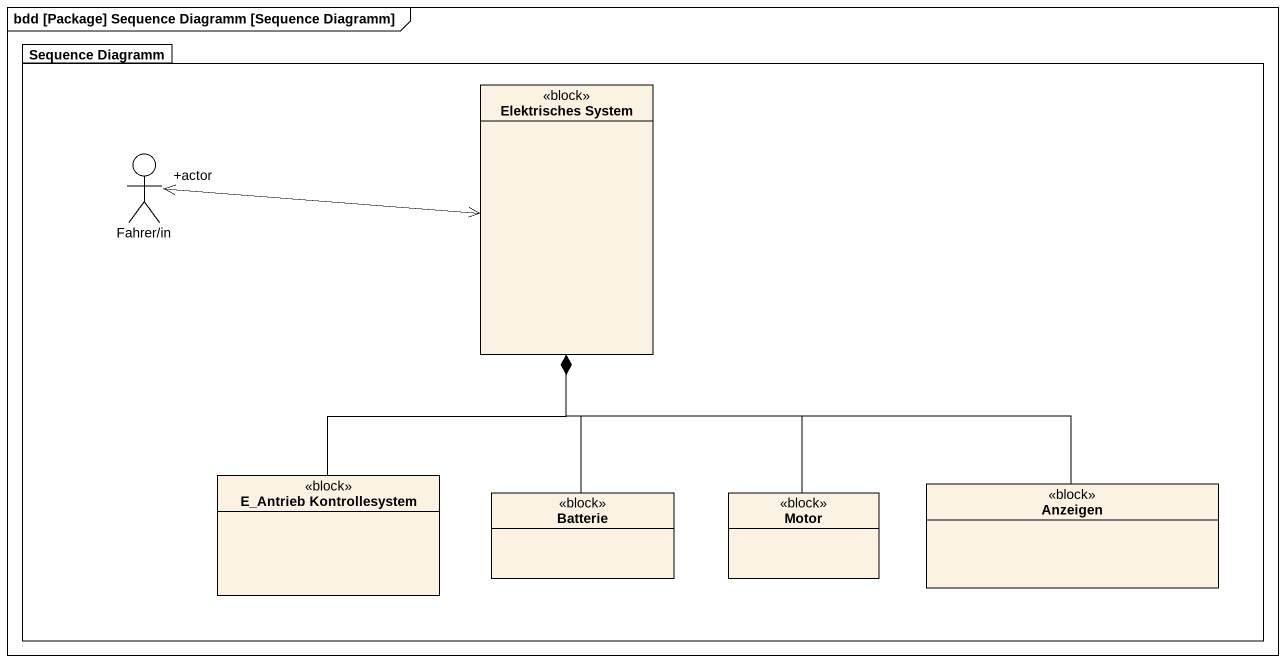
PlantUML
@startuml
mainframe bdd [Package] Sequence Diagramm [Sequence Diagramm]
allowmixing
hide circle
hide empty members
package "Sequence Diagramm" as Sequence_Diagramm {
  class "Elektrisches System" as Elektrisches_System <<block>>
  actor "Fahrer/in" as Fahrer_in
  class "E_Antrieb Kontrollesystem" as E_Antrieb_Kontrollesystem <<block>>
  class Batterie <<block>>
  class Motor <<block>>
  class Anzeigen <<block>>
}
Fahrer_in "+actor" <-right-> Elektrisches_System
E_Antrieb_Kontrollesystem -up-* Elektrisches_System
Batterie -up-* Elektrisches_System
Motor -up-* Elektrisches_System
Anzeigen -up-* Elektrisches_System
@enduml
